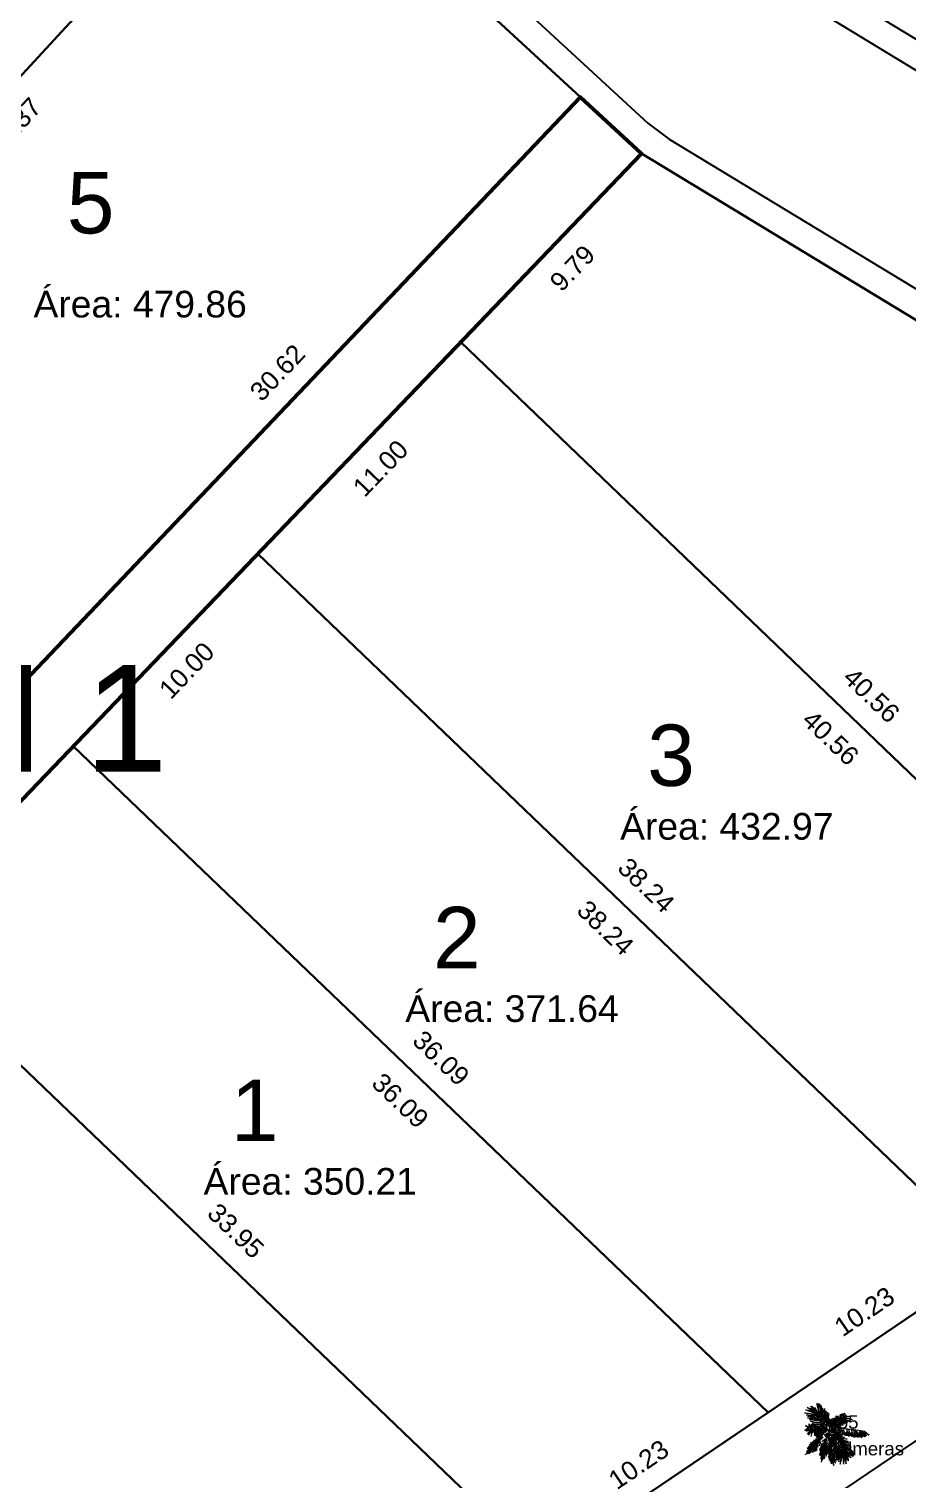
# Model space of a CAD drawing. Header units: metres. Extents: x 859577 to 860336, y 1645916 to 1646650.
# Drawn here: x 859889 to 859921.9, y 1645974.5 to 1646028.9 of the extents above; entities that cross this region are included whole.
import ezdxf

# ---------------------------------------------------------------- set-up
doc = ezdxf.new("R2010")
doc.units = ezdxf.units.M
for name, color, linetype in [('A-CALZADA', 252, 'Continuous'), ('A-MZ_6', 2, 'Continuous'), ('A-NUMERO LOTE', 251, 'Continuous'), ('C-PROP', 7, 'Continuous'), ('C-PROP-LINE', 230, 'Continuous'), ('C-PROP-LINE-TEXT', 7, 'Continuous')]:
    doc.layers.add(name, color=color, linetype=linetype)
for name, color, linetype, lineweight in [('A_LINEA UTIL', 3, 'Continuous', 53), ('HATCH', 253, 'Continuous', 0), ('palmeras', 174, 'Continuous', 100), ('VEGETATION', 7, 'Continuous', 0)]:
    doc.layers.add(name, color=color, linetype=linetype, lineweight=lineweight)
doc.styles.add('ARIAL', font='arial.ttf')
doc.styles.get("Standard").update_dxf_attribs({"font": 'arial.ttf'})

# ---------------------------------------------------------------- blocks, each defined once
blk = doc.blocks.new('06092026_CAMPO')
at = {"layer": 'palmeras'}
blk.add_point((859918.892, 1645976.125, 37.987), dxfattribs=at)
for s, p in [('p55', (859918.892, 1645976.375)), ('palmeras', (859918.892, 1645975.375))]:
    blk.add_text(s, height=0.5, dxfattribs=at).set_placement(p)
blk = doc.blocks.new('*U19')
at = {"layer": 'VEGETATION', "extrusion": (-5.08599e-09, -1.37735e-08, 1)}
for p, q in [((18816.62, 35232.39, 0), (18816.584, 35232.522, 0)), ((18816.651, 35232.327, 0), (18816.598, 35232.519, 0)), ((18816.598, 35232.519, 0), (18816.624, 35232.412, 0)), ((18816.672, 35232.385, 0), (18816.63, 35232.518, 0)), ((18816.63, 35232.518, 0), (18816.662, 35232.386, 0)), ((18816.405, 35232.304, 0), (18816.336, 35232.327, 0)), ((18816.336, 35232.327, 0), (18816.411, 35232.317, 0)), ((18816.434, 35232.352, 0), (18816.359, 35232.39, 0)), ((18816.359, 35232.39, 0), (18816.425, 35232.377, 0)), ((18816.426, 35232.263, 0), (18816.369, 35232.282, 0)), ((18816.369, 35232.282, 0), (18816.441, 35232.271, 0)), ((18816.426, 35232.409, 0), (18816.385, 35232.438, 0)), ((18816.385, 35232.438, 0), (18816.455, 35232.413, 0)), ((18816.481, 35232.201, 0), (18816.394, 35232.223, 0)), ((18816.394, 35232.223, 0), (18816.48, 35232.212, 0)), ((18816.477, 35232.228, 0), (18816.398, 35232.252, 0)), ((18816.398, 35232.252, 0), (18816.467, 35232.238, 0)), ((18816.469, 35232.29, 0), (18816.405, 35232.304, 0)), ((18816.411, 35232.317, 0), (18816.488, 35232.307, 0)), ((18816.425, 35232.377, 0), (18816.49, 35232.359, 0)), ((18816.469, 35232.385, 0), (18816.426, 35232.409, 0)), ((18816.482, 35232.249, 0), (18816.426, 35232.263, 0)), ((18816.495, 35232.334, 0), (18816.434, 35232.352, 0)), ((18816.441, 35232.271, 0), (18816.515, 35232.27, 0)), ((18816.455, 35232.413, 0), (18816.507, 35232.392, 0)), ((18816.478, 35232.438, 0), (18816.463, 35232.465, 0)), ((18816.463, 35232.465, 0), (18816.487, 35232.457, 0)), ((18816.467, 35232.238, 0), (18816.527, 35232.235, 0)), ((18816.54, 35232.354, 0), (18816.469, 35232.385, 0)), ((18816.514, 35232.291, 0), (18816.469, 35232.29, 0)), ((18816.545, 35232.219, 0), (18816.477, 35232.228, 0)), ((18816.514, 35232.402, 0), (18816.478, 35232.438, 0)), ((18816.48, 35232.212, 0), (18816.543, 35232.203, 0)), ((18816.531, 35232.192, 0), (18816.481, 35232.201, 0)), ((18816.535, 35232.253, 0), (18816.482, 35232.249, 0)), ((18816.487, 35232.457, 0), (18816.531, 35232.425, 0)), ((18816.488, 35232.307, 0), (18816.547, 35232.311, 0)), ((18816.49, 35232.359, 0), (18816.547, 35232.339, 0)), ((18816.563, 35232.318, 0), (18816.495, 35232.334, 0)), ((18816.507, 35232.392, 0), (18816.562, 35232.368, 0)), ((18816.562, 35232.368, 0), (18816.514, 35232.402, 0)), ((18816.567, 35232.293, 0), (18816.514, 35232.291, 0)), ((18816.515, 35232.27, 0), (18816.564, 35232.274, 0)), ((18816.527, 35232.235, 0), (18816.579, 35232.243, 0)), ((18816.531, 35232.425, 0), (18816.567, 35232.374, 0)), ((18816.535, 35232.433, 0), (18816.77, 35232.055)), ((18816.6, 35232.264, 0), (18816.535, 35232.253, 0)), ((18816.59, 35232.332, 0), (18816.54, 35232.354, 0)), ((18816.543, 35232.203, 0), (18816.599, 35232.21, 0)), ((18816.611, 35232.232, 0), (18816.545, 35232.219, 0)), ((18816.547, 35232.339, 0), (18816.59, 35232.332, 0)), ((18816.547, 35232.311, 0), (18816.605, 35232.314, 0)), ((18816.605, 35232.314, 0), (18816.563, 35232.318, 0)), ((18816.564, 35232.274, 0), (18816.599, 35232.285, 0)), ((18816.618, 35232.3, 0), (18816.567, 35232.293, 0)), ((18816.579, 35232.243, 0), (18816.627, 35232.257, 0)), ((18816.599, 35232.285, 0), (18816.618, 35232.3, 0)), ((18816.599, 35232.21, 0), (18816.637, 35232.224, 0)), ((18816.642, 35232.268, 0), (18816.6, 35232.264, 0)), ((18816.664, 35232.234, 0), (18816.611, 35232.232, 0)), ((18816.638, 35232.306, 0), (18816.62, 35232.39, 0)), ((18816.624, 35232.412, 0), (18816.638, 35232.306, 0)), ((18816.627, 35232.257, 0), (18816.642, 35232.268, 0)), ((18816.637, 35232.224, 0), (18816.664, 35232.234, 0)), ((18816.663, 35232.265, 0), (18816.651, 35232.327, 0)), ((18816.662, 35232.386, 0), (18816.663, 35232.265, 0)), ((18816.684, 35232.46, 0), (18816.666, 35232.495, 0)), ((18816.666, 35232.495, 0), (18816.687, 35232.358, 0)), ((18816.679, 35232.295, 0), (18816.672, 35232.385, 0)), ((18816.686, 35232.238, 0), (18816.679, 35232.295, 0)), ((18816.695, 35232.329, 0), (18816.684, 35232.46, 0)), ((18816.687, 35232.358, 0), (18816.686, 35232.238, 0)), ((18816.702, 35232.23, 0), (18816.695, 35232.329, 0)), ((18816.724, 35232.289, 0), (18816.701, 35232.431, 0)), ((18816.701, 35232.431, 0), (18816.717, 35232.343, 0)), ((18816.705, 35232.198, 0), (18816.702, 35232.23, 0)), ((18816.707, 35232.239, 0), (18816.705, 35232.198, 0)), ((18816.717, 35232.343, 0), (18816.707, 35232.239, 0)), ((18816.721, 35232.185, 0), (18816.724, 35232.289, 0)), ((18816.737, 35232.253, 0), (18816.728, 35232.176, 0)), ((18816.744, 35232.333, 0), (18816.737, 35232.253, 0)), ((18816.749, 35232.413, 0), (18816.744, 35232.333, 0)), ((18816.747, 35232.178, 0), (18816.752, 35232.263, 0)), ((18816.752, 35232.263, 0), (18816.749, 35232.413, 0)), ((18816.77, 35232.268, 0), (18816.758, 35232.192, 0)), ((18816.767, 35232.153, 0), (18816.78, 35232.248, 0)), ((18816.773, 35232.369, 0), (18816.77, 35232.268, 0)), ((18816.78, 35232.248, 0), (18816.773, 35232.369, 0)), ((18816.802, 35232.257, 0), (18816.785, 35232.177, 0)), ((18816.8, 35232.141, 0), (18816.816, 35232.241, 0)), ((18816.81, 35232.339, 0), (18816.802, 35232.257, 0)), ((18816.816, 35232.241, 0), (18816.81, 35232.339, 0)), ((18816.825, 35232.231, 0), (18816.812, 35232.148, 0)), ((18816.84, 35232.31, 0), (18816.825, 35232.231, 0)), ((18816.828, 35232.17, 0), (18816.84, 35232.31, 0)), ((18816.933, 35232.152, 0), (18816.916, 35232.203, 0)), ((18816.916, 35232.203, 0), (18816.973, 35232.129, 0)), ((18816.983, 35232.121, 0), (18816.956, 35232.218, 0)), ((18816.956, 35232.218, 0), (18817.01, 35232.119, 0)), ((18816.992, 35232.203, 0), (18816.991, 35232.259, 0)), ((18816.991, 35232.259, 0), (18817.015, 35232.206, 0)), ((18817.01, 35232.119, 0), (18816.992, 35232.203, 0)), ((18817.015, 35232.206, 0), (18817.036, 35232.129, 0)), ((18817.022, 35232.164, 0), (18817.083, 35232.211, 0)), ((18817.03, 35232.204, 0), (18817.028, 35232.265, 0)), ((18817.028, 35232.265, 0), (18817.049, 35232.203, 0)), ((18817.036, 35232.129, 0), (18817.03, 35232.204, 0)), ((18817.049, 35232.203, 0), (18817.062, 35232.139, 0)), ((18817.068, 35232.143, 0), (18817.072, 35232.226, 0)), ((18817.072, 35232.226, 0), (18817.078, 35232.295, 0)), ((18817.078, 35232.295, 0), (18817.087, 35232.275, 0)), ((18817.083, 35232.211, 0), (18817.16, 35232.239, 0)), ((18817.087, 35232.275, 0), (18817.089, 35232.207, 0)), ((18817.089, 35232.207, 0), (18817.095, 35232.174, 0)), ((18817.232, 35232.127, 0), (18817.09, 35232.202, 0)), ((18817.09, 35232.202, 0), (18817.207, 35232.094, 0)), ((18817.1, 35232.183, 0), (18817.102, 35232.243, 0)), ((18817.102, 35232.243, 0), (18817.117, 35232.311, 0)), ((18817.261, 35232.151, 0), (18817.111, 35232.218, 0)), ((18817.111, 35232.218, 0), (18817.232, 35232.127, 0)), ((18817.117, 35232.311, 0), (18817.143, 35232.224, 0)), ((18817.223, 35232.209, 0), (18817.129, 35232.226, 0)), ((18817.129, 35232.226, 0), (18817.261, 35232.151, 0)), ((18817.143, 35232.224, 0), (18817.145, 35232.24, 0)), ((18817.145, 35232.24, 0), (18817.154, 35232.293, 0)), ((18817.154, 35232.293, 0), (18817.159, 35232.319, 0)), ((18817.154, 35232.231, 0), (18817.252, 35232.211, 0)), ((18817.159, 35232.319, 0), (18817.178, 35232.287, 0)), ((18817.16, 35232.239, 0), (18817.211, 35232.25, 0)), ((18817.178, 35232.287, 0), (18817.19, 35232.262, 0)), ((18817.19, 35232.262, 0), (18817.292, 35232.25, 0)), ((18817.211, 35232.25, 0), (18817.258, 35232.252, 0)), ((18817.27, 35232.195, 0), (18817.223, 35232.209, 0)), ((18817.252, 35232.211, 0), (18817.322, 35232.183, 0)), ((18817.258, 35232.252, 0), (18817.292, 35232.25, 0)), ((18817.322, 35232.183, 0), (18817.27, 35232.195, 0)), ((18816.389, 35231.995, 0), (18816.334, 35231.958, 0)), ((18816.334, 35231.958, 0), (18816.379, 35231.978, 0)), ((18816.418, 35232.009, 0), (18816.35, 35232.061, 0)), ((18816.35, 35232.061, 0), (18816.427, 35232.014, 0)), ((18816.43, 35231.993, 0), (18816.372, 35231.942, 0)), ((18816.372, 35231.942, 0), (18816.471, 35231.983, 0)), ((18816.379, 35231.978, 0), (18816.43, 35231.993, 0)), ((18816.471, 35231.983, 0), (18816.388, 35231.881, 0)), ((18816.417, 35232.005, 0), (18816.389, 35231.995, 0)), ((18816.429, 35231.894, 0), (18816.411, 35231.857, 0)), ((18816.411, 35231.857, 0), (18816.442, 35231.892, 0)), ((18816.655, 35231.914, 0), (18816.418, 35232.009, 0)), ((18816.427, 35232.014, 0), (18816.424, 35232.098)), ((18816.424, 35232.098), (18816.448, 35232.015, 0)), ((18816.473, 35231.989, 0), (18816.429, 35231.894, 0)), ((18816.507, 35232.168), (18816.436, 35232.19)), ((18816.436, 35232.19), (18816.496, 35232.179)), ((18816.442, 35231.892, 0), (18816.492, 35231.972, 0)), ((18816.503, 35232.132), (18816.447, 35232.158)), ((18816.447, 35232.158), (18816.494, 35232.145)), ((18816.448, 35232.015, 0), (18816.482, 35232.096)), ((18816.468, 35231.833, 0), (18816.494, 35231.939, 0)), ((18816.483, 35231.932, 0), (18816.47, 35231.842, 0)), ((18816.482, 35232.096), (18816.471, 35232.007, 0)), ((18816.471, 35232.007, 0), (18816.483, 35232.044)), ((18816.483, 35232.044), (18816.494, 35232.065)), ((18816.492, 35231.972, 0), (18816.483, 35231.932, 0)), ((18816.49, 35231.993, 0), (18816.515, 35232.026, 0)), ((18816.506, 35232.024, 0), (18816.49, 35231.993, 0)), ((18816.545, 35232.083), (18816.493, 35232.099)), ((18816.493, 35232.099), (18816.558, 35232.087)), ((18816.494, 35232.145), (18816.55, 35232.132)), ((18816.494, 35232.065), (18816.52, 35232.078)), ((18816.494, 35231.939, 0), (18816.515, 35231.968, 0)), ((18816.496, 35232.179), (18816.56, 35232.172, 0)), ((18816.548, 35232.116), (18816.503, 35232.132)), ((18816.52, 35232.078), (18816.506, 35232.024, 0)), ((18816.515, 35231.968, 0), (18816.506, 35231.908, 0)), ((18816.506, 35231.908, 0), (18816.531, 35231.965, 0)), ((18816.562, 35232.16, 0), (18816.507, 35232.168)), ((18816.515, 35232.026, 0), (18816.549, 35232.064)), ((18816.52, 35231.997, 0), (18816.56, 35232.043)), ((18816.543, 35232.036), (18816.52, 35231.997, 0)), ((18816.58, 35232.191, 0), (18816.531, 35232.192, 0)), ((18816.531, 35231.965, 0), (18816.545, 35231.847, 0)), ((18816.606, 35232.031), (18816.533, 35232.054)), ((18816.533, 35232.054), (18816.6, 35232.041)), ((18816.564, 35232.024), (18816.534, 35231.978, 0)), ((18816.534, 35231.978, 0), (18816.579, 35232.02)), ((18816.562, 35232.077), (18816.543, 35232.036)), ((18816.597, 35232.074), (18816.545, 35232.083)), ((18816.545, 35231.847, 0), (18816.551, 35231.934, 0)), ((18816.605, 35232), (18816.547, 35232.019, 0)), ((18816.547, 35232.019, 0), (18816.619, 35232.004)), ((18816.599, 35232.104), (18816.548, 35232.116)), ((18816.549, 35232.064), (18816.562, 35232.077)), ((18816.55, 35232.132), (18816.62, 35232.123)), ((18816.551, 35231.934, 0), (18816.556, 35231.955, 0)), ((18816.556, 35231.955, 0), (18816.567, 35231.884, 0)), ((18816.557, 35231.971, 0), (18816.635, 35232.013)), ((18816.568, 35231.989, 0), (18816.557, 35231.971, 0)), ((18816.558, 35232.087), (18816.628, 35232.08)), ((18816.56, 35232.172, 0), (18816.611, 35232.174, 0)), ((18816.56, 35232.043), (18816.605, 35232.063)), ((18816.619, 35232.159, 0), (18816.562, 35232.16, 0)), ((18816.605, 35232.063), (18816.564, 35232.024)), ((18816.645, 35232.041), (18816.568, 35231.989, 0)), ((18816.574, 35231.888, 0), (18816.582, 35231.95, 0)), ((18816.579, 35232.02), (18816.604, 35232.032)), ((18816.638, 35232.191, 0), (18816.58, 35232.191, 0)), ((18816.582, 35231.95, 0), (18816.593, 35231.881, 0)), ((18816.618, 35231.988, 0), (18816.584, 35231.96, 0)), ((18816.584, 35231.96, 0), (18816.597, 35231.959, 0)), ((18816.652, 35232.068), (18816.597, 35232.074)), ((18816.597, 35231.959, 0), (18816.649, 35231.979, 0)), ((18816.658, 35232.106), (18816.599, 35232.104)), ((18816.6, 35232.041), (18816.656, 35232.043)), ((18816.604, 35232.032), (18816.645, 35232.041)), ((18816.666, 35231.996), (18816.605, 35232)), ((18816.651, 35232.029), (18816.606, 35232.031)), ((18816.61, 35231.862, 0), (18816.611, 35231.929, 0)), ((18816.611, 35232.174, 0), (18816.677, 35232.191, 0)), ((18816.713, 35231.977), (18816.611, 35231.985, 0)), ((18816.611, 35231.985, 0), (18816.682, 35231.979)), ((18816.611, 35231.929, 0), (18816.626, 35231.869, 0)), ((18816.661, 35231.952, 0), (18816.617, 35231.964, 0)), ((18816.617, 35231.964, 0), (18816.667, 35231.954, 0)), ((18816.688, 35232.018), (18816.618, 35231.988, 0)), ((18816.682, 35232.155, 0), (18816.619, 35232.159, 0)), ((18816.619, 35232.004), (18816.682, 35232.006)), ((18816.62, 35232.123), (18816.668, 35232.139, 0)), ((18816.628, 35232.08), (18816.673, 35232.089)), ((18816.643, 35231.952, 0), (18816.631, 35231.942, 0)), ((18816.631, 35231.942, 0), (18816.646, 35231.941, 0)), ((18816.635, 35232.013), (18816.688, 35232.018)), ((18816.635, 35231.875, 0), (18816.645, 35231.917, 0)), ((18816.677, 35232.191, 0), (18816.638, 35232.191, 0)), ((18816.713, 35231.99), (18816.643, 35231.952, 0)), ((18816.645, 35231.917, 0), (18816.654, 35231.881, 0)), ((18816.646, 35231.941, 0), (18816.673, 35231.943, 0)), ((18816.649, 35231.979, 0), (18816.713, 35231.99)), ((18816.705, 35232.041), (18816.651, 35232.029)), ((18816.706, 35232.07), (18816.652, 35232.068)), ((18816.779, 35231.856, 0), (18816.655, 35231.914, 0)), ((18816.656, 35232.043), (18816.7, 35232.052)), ((18816.708, 35232.11, 0), (18816.658, 35232.106)), ((18816.717, 35231.945, 0), (18816.661, 35231.952, 0)), ((18816.718, 35232.003), (18816.666, 35231.996)), ((18816.667, 35231.954, 0), (18816.712, 35231.957, 0)), ((18816.668, 35232.139, 0), (18816.693, 35232.151, 0)), ((18816.699, 35231.941, 0), (18816.67, 35231.921, 0)), ((18816.67, 35231.921, 0), (18816.686, 35231.916, 0)), ((18816.672, 35231.864, 0), (18816.681, 35231.892, 0)), ((18816.673, 35232.089), (18816.713, 35232.105, 0)), ((18816.673, 35231.943, 0), (18816.757, 35231.967)), ((18816.675, 35231.915, 0), (18816.719, 35231.918, 0)), ((18816.732, 35231.909, 0), (18816.675, 35231.915, 0)), ((18816.681, 35231.892, 0), (18816.687, 35231.895, 0)), ((18816.693, 35232.151, 0), (18816.682, 35232.155, 0)), ((18816.682, 35232.006), (18816.725, 35232.031)), ((18816.682, 35231.979), (18816.73, 35231.99)), ((18816.686, 35231.916, 0), (18816.706, 35231.921, 0)), ((18816.687, 35231.895, 0), (18816.69, 35231.885, 0)), ((18816.757, 35231.967), (18816.699, 35231.941, 0)), ((18816.7, 35232.052), (18816.734, 35232.071)), ((18816.756, 35232.048), (18816.705, 35232.041)), ((18816.734, 35232.071), (18816.706, 35232.07)), ((18816.706, 35231.921, 0), (18816.783, 35231.939)), ((18816.713, 35232.105, 0), (18816.708, 35232.11, 0)), ((18816.778, 35232.067), (18816.711, 35232.102)), ((18816.711, 35232.102), (18816.762, 35232.085)), ((18816.712, 35231.957, 0), (18816.769, 35231.966)), ((18816.777, 35231.986), (18816.713, 35231.977)), ((18816.779, 35231.954), (18816.717, 35231.945, 0)), ((18816.767, 35232.015), (18816.718, 35232.003)), ((18816.719, 35231.918, 0), (18816.763, 35231.931, 0)), ((18816.783, 35231.939), (18816.72, 35231.896, 0)), ((18816.728, 35232.176, 0), (18816.721, 35232.185, 0)), ((18816.725, 35232.031), (18816.756, 35232.048)), ((18816.73, 35231.99), (18816.775, 35232.012)), ((18816.777, 35231.922, 0), (18816.732, 35231.909, 0)), ((18816.758, 35232.192, 0), (18816.744, 35232.135, 0)), ((18816.744, 35232.135, 0), (18816.747, 35232.178, 0)), ((18816.762, 35232.085), (18816.807, 35232.066)), ((18816.763, 35231.931, 0), (18816.807, 35231.954)), ((18816.785, 35232.177, 0), (18816.765, 35232.116, 0)), ((18816.765, 35232.116, 0), (18816.767, 35232.153, 0)), ((18816.775, 35232.012), (18816.767, 35232.015)), ((18816.769, 35231.966), (18816.787, 35231.977)), ((18816.77, 35232.055), (18816.838, 35231.926)), ((18816.899, 35232.04, 0), (18816.775, 35232.127, 0)), ((18816.775, 35232.127, 0), (18816.918, 35232.046, 0)), ((18816.789, 35231.983), (18816.777, 35231.986)), ((18816.874, 35232.038), (18816.778, 35232.067)), ((18816.807, 35231.954), (18816.779, 35231.954)), ((18816.812, 35232.148, 0), (18816.783, 35232.068)), ((18816.783, 35232.068), (18816.8, 35232.141, 0)), ((18816.787, 35231.977), (18816.789, 35231.983)), ((18816.793, 35232.035), (18816.814, 35232.079, 0)), ((18816.918, 35232.046, 0), (18816.806, 35232.149, 0)), ((18816.806, 35232.149, 0), (18816.94, 35232.06, 0)), ((18816.807, 35232.066), (18816.899, 35232.04, 0)), ((18816.814, 35232.079, 0), (18816.828, 35232.17, 0)), ((18816.824, 35231.897, 0), (18816.82, 35231.897, 0)), ((18816.94, 35232.06, 0), (18816.834, 35232.18, 0)), ((18816.834, 35232.18, 0), (18816.959, 35232.068, 0)), ((18816.839, 35231.894, 0), (18816.905, 35232.008)), ((18816.839, 35231.894, 0), (18816.839, 35231.894, 0)), ((18816.843, 35231.882, 0), (18816.905, 35231.917)), ((18816.897, 35231.922), (18816.875, 35231.953)), ((18816.885, 35232.16, 0), (18816.883, 35232.18, 0)), ((18816.883, 35232.18, 0), (18816.958, 35232.104, 0)), ((18816.959, 35232.068, 0), (18816.885, 35232.16, 0)), ((18816.9, 35231.95), (18816.897, 35231.922)), ((18816.904, 35232.003), (18816.9, 35231.95)), ((18816.938, 35231.935), (18816.904, 35232.019)), ((18816.904, 35232.019), (18816.904, 35232.003)), ((18816.905, 35232.008), (18816.968, 35232.097, 0)), ((18816.905, 35231.917), (18816.994, 35231.959)), ((18816.958, 35232.104, 0), (18816.933, 35232.152, 0)), ((18816.947, 35232.004), (18816.938, 35231.935)), ((18816.946, 35232.074, 0), (18816.943, 35232.064, 0)), ((18816.943, 35232.064, 0), (18816.947, 35232.004)), ((18816.956, 35232.041, 0), (18816.946, 35232.074, 0)), ((18816.948, 35231.905), (18816.953, 35231.936)), ((18816.955, 35231.866, 0), (18816.948, 35231.905)), ((18816.973, 35231.925), (18816.955, 35231.866, 0)), ((18816.965, 35231.974), (18816.956, 35232.041, 0)), ((18816.976, 35231.955), (18816.965, 35231.974)), ((18816.968, 35232.097, 0), (18817.022, 35232.164, 0)), ((18816.976, 35232.111, 0), (18816.97, 35232.107, 0)), ((18816.97, 35232.107, 0), (18816.974, 35232.024, 0)), ((18816.973, 35232.129, 0), (18816.983, 35232.121, 0)), ((18816.995, 35231.953), (18816.973, 35231.925)), ((18816.974, 35232.024, 0), (18816.976, 35231.955)), ((18816.995, 35232.049, 0), (18816.976, 35232.111, 0)), ((18816.992, 35231.919), (18816.995, 35231.953)), ((18817.018, 35231.925), (18816.992, 35231.866)), ((18816.992, 35231.866), (18816.992, 35231.919)), ((18816.994, 35231.959), (18817.069, 35231.987, 0)), ((18817.022, 35231.99, 0), (18816.995, 35232.049, 0)), ((18817.03, 35232.049, 0), (18817.001, 35232.124, 0)), ((18817.001, 35232.124, 0), (18817.015, 35232.05, 0)), ((18817.015, 35232.05, 0), (18817.022, 35231.99, 0)), ((18817.03, 35231.97), (18817.018, 35231.925)), ((18817.024, 35231.859), (18817.028, 35231.903)), ((18817.042, 35231.891), (18817.024, 35231.859)), ((18817.089, 35232.043, 0), (18817.026, 35232.136, 0)), ((18817.026, 35232.136, 0), (18817.052, 35232.055, 0)), ((18817.028, 35231.903), (18817.035, 35231.97)), ((18817.059, 35231.999, 0), (18817.03, 35232.049, 0)), ((18817.035, 35231.97), (18817.03, 35231.97)), ((18817.055, 35231.929), (18817.042, 35231.891)), ((18817.052, 35232.055, 0), (18817.059, 35231.999, 0)), ((18817.064, 35232.13, 0), (18817.053, 35232.137, 0)), ((18817.053, 35232.137, 0), (18817.089, 35232.043, 0)), ((18817.061, 35231.894), (18817.059, 35231.971)), ((18817.07, 35231.842), (18817.061, 35231.894)), ((18817.062, 35232.139, 0), (18817.068, 35232.143, 0)), ((18817.128, 35232.062, 0), (18817.064, 35232.13, 0)), ((18817.069, 35231.987, 0), (18817.105, 35231.992, 0)), ((18817.081, 35231.906), (18817.07, 35231.842)), ((18817.207, 35232.094, 0), (18817.072, 35232.192, 0)), ((18817.072, 35232.192, 0), (18817.154, 35232.108, 0)), ((18817.158, 35232.088, 0), (18817.076, 35232.157, 0)), ((18817.076, 35232.157, 0), (18817.106, 35232.112, 0)), ((18817.083, 35231.961), (18817.081, 35231.906)), ((18817.095, 35231.871), (18817.081, 35231.919)), ((18817.129, 35231.926), (18817.093, 35231.986, 0)), ((18817.095, 35232.174, 0), (18817.1, 35232.183, 0)), ((18817.105, 35231.992, 0), (18817.178, 35231.997, 0)), ((18817.106, 35232.112, 0), (18817.128, 35232.062, 0)), ((18817.107, 35231.96, 0), (18817.115, 35231.895)), ((18817.115, 35231.895), (18817.111, 35231.823)), ((18817.168, 35231.848), (18817.129, 35231.926)), ((18817.171, 35231.904), (18817.144, 35231.966, 0)), ((18817.154, 35232.108, 0), (18817.158, 35232.088, 0)), ((18817.186, 35231.848), (18817.171, 35231.904)), ((18817.178, 35231.997, 0), (18817.411, 35231.971, 0)), ((18817.22, 35231.845), (18817.196, 35231.917)), ((18817.196, 35231.917), (18817.198, 35231.849)), ((18817.254, 35231.829), (18817.216, 35231.984, 0)), ((18817.216, 35231.984, 0), (18817.22, 35231.845)), ((18817.287, 35231.843), (18817.257, 35231.978, 0)), ((18817.257, 35231.978, 0), (18817.257, 35231.846)), ((18817.295, 35231.914, 0), (18817.287, 35231.843)), ((18817.319, 35231.823), (18817.295, 35231.914, 0)), ((18817.341, 35231.873, 0), (18817.319, 35231.959, 0)), ((18817.319, 35231.959, 0), (18817.319, 35231.823)), ((18817.405, 35231.819), (18817.359, 35231.959, 0)), ((18817.359, 35231.959, 0), (18817.361, 35231.899, 0)), ((18817.361, 35231.899, 0), (18817.368, 35231.809)), ((18817.441, 35231.811), (18817.393, 35231.956, 0)), ((18817.393, 35231.956, 0), (18817.4, 35231.876, 0)), ((18817.411, 35231.971, 0), (18817.504, 35231.956, 0)), ((18817.451, 35231.865, 0), (18817.425, 35231.939, 0)), ((18817.425, 35231.939, 0), (18817.44, 35231.851, 0)), ((18817.517, 35231.8), (18817.466, 35231.911, 0)), ((18817.466, 35231.911, 0), (18817.478, 35231.817)), ((18817.546, 35231.821, 0), (18817.477, 35231.948, 0)), ((18817.477, 35231.948, 0), (18817.517, 35231.8)), ((18817.504, 35231.956, 0), (18817.582, 35231.945, 0)), ((18817.594, 35231.826, 0), (18817.506, 35231.939, 0)), ((18817.506, 35231.939, 0), (18817.536, 35231.874, 0)), ((18817.628, 35231.842, 0), (18817.534, 35231.947, 0)), ((18817.534, 35231.947, 0), (18817.594, 35231.826, 0)), ((18817.683, 35231.861, 0), (18817.58, 35231.92, 0)), ((18817.58, 35231.92, 0), (18817.628, 35231.842, 0)), ((18817.582, 35231.945, 0), (18817.683, 35231.861, 0)), ((18816.346, 35231.445, 0), (18816.719, 35231.817, 0)), ((18816.374, 35231.511, 0), (18816.496, 35231.61, 0)), ((18816.386, 35231.588, 0), (18816.536, 35231.656, 0)), ((18816.525, 35231.637, 0), (18816.386, 35231.588, 0)), ((18816.398, 35231.563, 0), (18816.525, 35231.637, 0)), ((18816.496, 35231.61, 0), (18816.398, 35231.563, 0)), ((18816.413, 35231.618, 0), (18816.573, 35231.683, 0)), ((18816.536, 35231.656, 0), (18816.413, 35231.618, 0)), ((18816.437, 35231.659, 0), (18816.588, 35231.712, 0)), ((18816.573, 35231.683, 0), (18816.437, 35231.659, 0)), ((18816.449, 35231.691, 0), (18816.627, 35231.74, 0)), ((18816.588, 35231.712, 0), (18816.449, 35231.691, 0)), ((18816.458, 35231.486, 0), (18816.506, 35231.606, 0)), ((18816.49, 35231.715, 0), (18816.642, 35231.757, 0)), ((18816.627, 35231.74, 0), (18816.49, 35231.715, 0)), ((18816.501, 35231.498, 0), (18816.519, 35231.628, 0)), ((18816.506, 35231.606, 0), (18816.501, 35231.498, 0)), ((18816.519, 35231.628, 0), (18816.52, 35231.514, 0)), ((18816.52, 35231.748, 0), (18816.671, 35231.783, 0)), ((18816.642, 35231.757, 0), (18816.52, 35231.748, 0)), ((18816.52, 35231.514, 0), (18816.53, 35231.634, 0)), ((18816.53, 35231.634, 0), (18816.542, 35231.518, 0)), ((18816.542, 35231.518, 0), (18816.548, 35231.644, 0)), ((18816.548, 35231.644, 0), (18816.566, 35231.522, 0)), ((18816.557, 35231.773, 0), (18816.702, 35231.81, 0)), ((18816.671, 35231.783, 0), (18816.557, 35231.773, 0)), ((18816.566, 35231.522, 0), (18816.567, 35231.661, 0)), ((18816.567, 35231.884, 0), (18816.583, 35231.815, 0)), ((18816.567, 35231.661, 0), (18816.588, 35231.547, 0)), ((18816.583, 35231.815, 0), (18816.574, 35231.888, 0)), ((18816.581, 35231.808, 0), (18816.704, 35231.834, 0)), ((18816.702, 35231.81, 0), (18816.581, 35231.808, 0)), ((18816.588, 35231.547, 0), (18816.587, 35231.68, 0)), ((18816.587, 35231.68, 0), (18816.608, 35231.609, 0)), ((18816.593, 35231.881, 0), (18816.615, 35231.803, 0)), ((18816.602, 35231.702, 0), (18816.613, 35231.712, 0)), ((18816.608, 35231.609, 0), (18816.602, 35231.702, 0)), ((18816.615, 35231.803, 0), (18816.61, 35231.862, 0)), ((18816.613, 35231.712, 0), (18816.641, 35231.636, 0)), ((18816.626, 35231.869, 0), (18816.639, 35231.814, 0)), ((18816.626, 35231.725, 0), (18816.639, 35231.737, 0)), ((18816.641, 35231.636, 0), (18816.626, 35231.725, 0)), ((18816.639, 35231.814, 0), (18816.635, 35231.875, 0)), ((18816.639, 35231.737, 0), (18816.685, 35231.659, 0)), ((18816.641, 35231.559, 0), (18816.768, 35231.693, 0)), ((18816.749, 35231.649, 0), (18816.641, 35231.559, 0)), ((18816.647, 35231.525, 0), (18816.749, 35231.649, 0)), ((18816.751, 35231.616, 0), (18816.647, 35231.525, 0)), ((18816.648, 35231.478, 0), (18816.751, 35231.616, 0)), ((18816.654, 35231.881, 0), (18816.663, 35231.817, 0)), ((18816.663, 35231.817, 0), (18816.672, 35231.864, 0)), ((18816.663, 35231.601, 0), (18816.77, 35231.716, 0)), ((18816.768, 35231.693, 0), (18816.663, 35231.601, 0)), ((18816.672, 35231.644, 0), (18816.782, 35231.753, 0)), ((18816.77, 35231.716, 0), (18816.672, 35231.644, 0)), ((18816.681, 35231.295, 0), (18816.806, 35231.808, 0)), ((18816.69, 35231.885, 0), (18816.688, 35231.839, 0)), ((18816.688, 35231.839, 0), (18816.703, 35231.865, 0)), ((18816.692, 35231.728, 0), (18816.778, 35231.79, 0)), ((18816.782, 35231.753, 0), (18816.692, 35231.728, 0)), ((18816.703, 35231.865, 0), (18816.721, 35231.878, 0)), ((18816.829, 35231.476, 0), (18816.757, 35231.595, 0)), ((18816.757, 35231.595, 0), (18816.834, 35231.509, 0)), ((18816.834, 35231.509, 0), (18816.764, 35231.621, 0)), ((18816.764, 35231.621, 0), (18816.82, 35231.572, 0)), ((18816.766, 35231.859, 0), (18816.765, 35231.856, 0)), ((18816.766, 35231.648, 0), (18816.77, 35231.663, 0)), ((18816.82, 35231.572, 0), (18816.766, 35231.648, 0)), ((18816.77, 35231.663, 0), (18816.833, 35231.613, 0)), ((18816.774, 35231.68, 0), (18816.779, 35231.697, 0)), ((18816.833, 35231.613, 0), (18816.774, 35231.68, 0)), ((18816.779, 35231.697, 0), (18816.859, 35231.655, 0)), ((18816.81, 35231.848, 0), (18816.806, 35231.85, 0)), ((18816.827, 35231.77, 0), (18816.813, 35231.715, 0)), ((18816.813, 35231.715, 0), (18816.831, 35231.756, 0)), ((18816.903, 35231.355, 0), (18816.813, 35231.624, 0)), ((18816.855, 35231.808, 0), (18816.827, 35231.77, 0)), ((18816.831, 35231.756, 0), (18816.859, 35231.792, 0)), ((18816.855, 35231.833, 0), (18816.834, 35231.83, 0)), ((18816.838, 35231.644, 0), (18816.846, 35231.694, 0)), ((18816.842, 35231.689, 0), (18816.838, 35231.644, 0)), ((18816.849, 35231.874, 0), (18816.842, 35231.875, 0)), ((18816.855, 35231.744, 0), (18816.842, 35231.689, 0)), ((18816.843, 35231.882, 0), (18816.848, 35231.881, 0)), ((18816.846, 35231.694, 0), (18816.865, 35231.735, 0)), ((18816.848, 35231.881, 0), (18816.859, 35231.875, 0)), ((18816.886, 35231.799, 0), (18816.855, 35231.744, 0)), ((18816.884, 35231.728, 0), (18816.855, 35231.631, 0)), ((18816.855, 35231.631, 0), (18816.875, 35231.699, 0)), ((18816.859, 35231.875, 0), (18816.881, 35231.863, 0)), ((18816.859, 35231.792, 0), (18816.896, 35231.825, 0)), ((18816.864, 35231.559, 0), (18816.876, 35231.631, 0)), ((18816.867, 35231.619, 0), (18816.864, 35231.559, 0)), ((18816.865, 35231.735, 0), (18816.894, 35231.785, 0)), ((18816.885, 35231.679, 0), (18816.867, 35231.619, 0)), ((18816.875, 35231.699, 0), (18816.903, 35231.74, 0)), ((18816.876, 35231.631, 0), (18816.9, 35231.689, 0)), ((18816.978, 35231.755, 0), (18816.881, 35231.863, 0)), ((18816.915, 35231.785, 0), (18816.884, 35231.728, 0)), ((18816.885, 35231.868, 0), (18816.933, 35231.884)), ((18816.91, 35231.724, 0), (18816.885, 35231.679, 0)), ((18816.896, 35231.825, 0), (18816.886, 35231.799, 0)), ((18816.896, 35231.61, 0), (18816.892, 35231.534, 0)), ((18816.892, 35231.534, 0), (18816.903, 35231.601, 0)), ((18816.894, 35231.785, 0), (18816.91, 35231.799, 0)), ((18816.911, 35231.653, 0), (18816.896, 35231.61, 0)), ((18816.9, 35231.689, 0), (18816.939, 35231.721, 0)), ((18816.903, 35231.74, 0), (18816.939, 35231.775, 0)), ((18816.903, 35231.601, 0), (18816.925, 35231.652, 0)), ((18816.953, 35231.875), (18816.904, 35231.853, 0)), ((18816.904, 35231.853, 0), (18816.953, 35231.86, 0)), ((18816.949, 35231.854, 0), (18816.909, 35231.839, 0)), ((18816.909, 35231.839, 0), (18816.962, 35231.835, 0)), ((18816.91, 35231.799, 0), (18816.916, 35231.798, 0)), ((18816.939, 35231.766, 0), (18816.91, 35231.724, 0)), ((18816.941, 35231.698, 0), (18816.911, 35231.653, 0)), ((18816.916, 35231.798, 0), (18816.915, 35231.785, 0)), ((18816.925, 35231.652, 0), (18816.95, 35231.69, 0)), ((18816.932, 35231.545, 0), (18816.95, 35231.613, 0)), ((18816.933, 35231.884), (18816.989, 35231.888)), ((18816.948, 35231.639, 0), (18816.933, 35231.586, 0)), ((18816.965, 35231.825, 0), (18816.934, 35231.819, 0)), ((18816.939, 35231.775, 0), (18816.939, 35231.766, 0)), ((18816.939, 35231.721, 0), (18816.966, 35231.744, 0)), ((18816.966, 35231.744, 0), (18816.941, 35231.698, 0)), ((18816.943, 35231.805, 0), (18817.015, 35231.809, 0)), ((18816.968, 35231.689, 0), (18816.948, 35231.639, 0)), ((18816.987, 35231.858), (18816.949, 35231.854, 0)), ((18816.95, 35231.69, 0), (18816.98, 35231.715, 0)), ((18816.95, 35231.613, 0), (18816.974, 35231.651, 0)), ((18816.989, 35231.888), (18816.953, 35231.875)), ((18816.953, 35231.86, 0), (18817.009, 35231.861)), ((18816.97, 35231.799, 0), (18816.955, 35231.794, 0)), ((18816.962, 35231.835, 0), (18817.032, 35231.833, 0)), ((18816.985, 35231.632, 0), (18816.962, 35231.577, 0)), ((18817.008, 35231.824, 0), (18816.965, 35231.825, 0)), ((18816.967, 35231.783, 0), (18817.015, 35231.787, 0)), ((18816.98, 35231.715, 0), (18816.968, 35231.689, 0)), ((18816.989, 35231.799, 0), (18816.97, 35231.799, 0)), ((18816.971, 35231.521, 0), (18816.988, 35231.59, 0)), ((18816.974, 35231.651, 0), (18817.004, 35231.683, 0)), ((18817.247, 35231.4, 0), (18816.978, 35231.755, 0)), ((18817.007, 35231.677, 0), (18816.985, 35231.632, 0)), ((18817.051, 35231.861), (18816.987, 35231.858)), ((18816.988, 35231.59, 0), (18817.019, 35231.63, 0)), ((18817.015, 35231.798, 0), (18816.989, 35231.799, 0)), ((18817.079, 35231.76, 0), (18816.994, 35231.762, 0)), ((18816.994, 35231.762, 0), (18817.068, 35231.751, 0)), ((18817.004, 35231.683, 0), (18817.007, 35231.677, 0)), ((18817.088, 35231.814, 0), (18817.008, 35231.824, 0)), ((18817.009, 35231.861), (18817.051, 35231.861)), ((18817.015, 35231.809, 0), (18817.085, 35231.801, 0)), ((18817.061, 35231.792, 0), (18817.015, 35231.798, 0)), ((18817.015, 35231.787, 0), (18817.106, 35231.768, 0)), ((18817.019, 35231.63, 0), (18817.039, 35231.648, 0)), ((18817.04, 35231.637, 0), (18817.021, 35231.576, 0)), ((18817.032, 35231.833, 0), (18817.088, 35231.83)), ((18817.097, 35231.725, 0), (18817.032, 35231.729, 0)), ((18817.032, 35231.729, 0), (18817.068, 35231.717, 0)), ((18817.032, 35231.563, 0), (18817.071, 35231.619, 0)), ((18817.039, 35231.648, 0), (18817.04, 35231.637, 0)), ((18817.101, 35231.694, 0), (18817.042, 35231.701, 0)), ((18817.042, 35231.701, 0), (18817.084, 35231.689, 0)), ((18817.071, 35231.619, 0), (18817.057, 35231.582, 0)), ((18817.112, 35231.781, 0), (18817.061, 35231.792, 0)), ((18817.068, 35231.751, 0), (18817.167, 35231.732, 0)), ((18817.068, 35231.717, 0), (18817.161, 35231.695, 0)), ((18817.15, 35231.653, 0), (18817.075, 35231.672, 0)), ((18817.075, 35231.672, 0), (18817.082, 35231.662, 0)), ((18817.161, 35231.743, 0), (18817.079, 35231.76, 0)), ((18817.082, 35231.662, 0), (18817.179, 35231.628, 0)), ((18817.084, 35231.689, 0), (18817.165, 35231.664, 0)), ((18817.085, 35231.801, 0), (18817.149, 35231.785, 0)), ((18817.106, 35231.592, 0), (18817.086, 35231.543, 0)), ((18817.088, 35231.83), (18817.166, 35231.81)), ((18817.143, 35231.807), (18817.088, 35231.814, 0)), ((18817.126, 35231.63, 0), (18817.088, 35231.643, 0)), ((18817.088, 35231.643, 0), (18817.117, 35231.629, 0)), ((18817.088, 35231.57, 0), (18817.106, 35231.592, 0)), ((18817.111, 35231.823), (18817.095, 35231.871)), ((18817.177, 35231.712, 0), (18817.097, 35231.725, 0)), ((18817.176, 35231.679, 0), (18817.101, 35231.694, 0)), ((18817.106, 35231.768, 0), (18817.241, 35231.729, 0)), ((18817.185, 35231.774, 0), (18817.112, 35231.781, 0)), ((18817.117, 35231.629, 0), (18817.206, 35231.586, 0)), ((18817.231, 35231.569, 0), (18817.118, 35231.611, 0)), ((18817.118, 35231.611, 0), (18817.169, 35231.584, 0)), ((18817.228, 35231.602, 0), (18817.126, 35231.63, 0)), ((18817.166, 35231.81), (18817.143, 35231.807)), ((18817.149, 35231.785, 0), (18817.219, 35231.773)), ((18817.228, 35231.631, 0), (18817.15, 35231.653, 0)), ((18817.241, 35231.729, 0), (18817.161, 35231.743, 0)), ((18817.161, 35231.695, 0), (18817.272, 35231.646, 0)), ((18817.165, 35231.664, 0), (18817.304, 35231.608, 0)), ((18817.167, 35231.732, 0), (18817.256, 35231.691, 0)), ((18817.178, 35231.877), (18817.168, 35231.848)), ((18817.272, 35231.646, 0), (18817.176, 35231.679, 0)), ((18817.256, 35231.691, 0), (18817.177, 35231.712, 0)), ((18817.179, 35231.628, 0), (18817.304, 35231.556, 0)), ((18817.219, 35231.773), (18817.185, 35231.774, 0)), ((18817.198, 35231.849), (18817.186, 35231.848)), ((18817.304, 35231.608, 0), (18817.228, 35231.631, 0)), ((18817.304, 35231.556, 0), (18817.228, 35231.602, 0)), ((18817.257, 35231.846), (18817.254, 35231.829)), ((18817.368, 35231.809), (18817.341, 35231.873, 0)), ((18817.4, 35231.876, 0), (18817.405, 35231.819)), ((18817.44, 35231.851, 0), (18817.441, 35231.811)), ((18817.478, 35231.817), (18817.451, 35231.865, 0)), ((18817.536, 35231.874, 0), (18817.546, 35231.821, 0)), ((18816.462, 35231.57, 0), (18816.374, 35231.511, 0)), ((18816.377, 35231.49, 0), (18816.426, 35231.532, 0)), ((18816.386, 35231.467, 0), (18816.462, 35231.567, 0)), ((18816.426, 35231.532, 0), (18816.386, 35231.467, 0)), ((18816.43, 35231.47, 0), (18816.487, 35231.584, 0)), ((18816.462, 35231.567, 0), (18816.43, 35231.47, 0)), ((18816.487, 35231.584, 0), (18816.458, 35231.486, 0)), ((18816.641, 35231.438, 0), (18816.733, 35231.574, 0)), ((18816.734, 35231.553, 0), (18816.641, 35231.438, 0)), ((18816.733, 35231.574, 0), (18816.648, 35231.478, 0)), ((18816.664, 35231.423, 0), (18816.734, 35231.553, 0)), ((18816.723, 35231.514, 0), (18816.664, 35231.423, 0)), ((18816.671, 35231.367, 0), (18816.723, 35231.514, 0)), ((18816.715, 35231.463, 0), (18816.671, 35231.367, 0)), ((18816.684, 35231.35, 0), (18816.704, 35231.411, 0)), ((18816.704, 35231.335, 0), (18816.717, 35231.46, 0)), ((18816.704, 35231.411, 0), (18816.704, 35231.335, 0)), ((18816.717, 35231.46, 0), (18816.74, 35231.361, 0)), ((18816.74, 35231.361, 0), (18816.729, 35231.488, 0)), ((18816.729, 35231.488, 0), (18816.756, 35231.389, 0)), ((18816.786, 35231.421, 0), (18816.734, 35231.542, 0)), ((18816.734, 35231.542, 0), (18816.794, 35231.445, 0)), ((18816.756, 35231.389, 0), (18816.734, 35231.516, 0)), ((18816.734, 35231.516, 0), (18816.786, 35231.421, 0)), ((18816.794, 35231.445, 0), (18816.739, 35231.552, 0)), ((18816.739, 35231.552, 0), (18816.811, 35231.46, 0)), ((18816.811, 35231.46, 0), (18816.75, 35231.57, 0)), ((18816.75, 35231.57, 0), (18816.829, 35231.476, 0)), ((18816.839, 35231.449, 0), (18816.831, 35231.395, 0)), ((18816.848, 35231.479, 0), (18816.839, 35231.449, 0)), ((18816.845, 35231.401, 0), (18816.848, 35231.479, 0)), ((18816.847, 35231.395, 0), (18816.845, 35231.401, 0)), ((18816.853, 35231.335, 0), (18816.847, 35231.395, 0)), ((18816.863, 35231.454, 0), (18816.853, 35231.335, 0)), ((18816.903, 35231.477, 0), (18816.855, 35231.521, 0)), ((18816.855, 35231.521, 0), (18816.87, 35231.513, 0)), ((18816.87, 35231.311, 0), (18816.863, 35231.454, 0)), ((18816.946, 35231.448, 0), (18816.868, 35231.544, 0)), ((18816.868, 35231.544, 0), (18816.942, 35231.474, 0)), ((18816.87, 35231.513, 0), (18816.946, 35231.448, 0)), ((18816.874, 35231.338, 0), (18816.87, 35231.311, 0)), ((18816.876, 35231.34, 0), (18816.874, 35231.338, 0)), ((18816.875, 35231.466, 0), (18816.879, 35231.468, 0)), ((18816.976, 35231.376, 0), (18816.875, 35231.466, 0)), ((18817.001, 35231.316, 0), (18816.875, 35231.466, 0)), ((18816.882, 35231.404, 0), (18816.875, 35231.421, 0)), ((18816.875, 35231.421, 0), (18816.876, 35231.34, 0)), ((18816.879, 35231.468, 0), (18816.961, 35231.399, 0)), ((18816.886, 35231.299, 0), (18816.882, 35231.404, 0)), ((18816.892, 35231.262, 0), (18816.886, 35231.299, 0)), ((18816.942, 35231.474, 0), (18816.892, 35231.544, 0)), ((18816.892, 35231.544, 0), (18816.932, 35231.527, 0)), ((18816.896, 35231.38, 0), (18816.892, 35231.262, 0)), ((18816.932, 35231.527, 0), (18816.899, 35231.572, 0)), ((18816.901, 35231.363, 0), (18816.899, 35231.373, 0)), ((18816.899, 35231.373, 0), (18816.968, 35231.322, 0)), ((18816.901, 35231.392, 0), (18816.981, 35231.316, 0)), ((18816.901, 35231.392, 0), (18817.001, 35231.316, 0)), ((18816.947, 35231.324, 0), (18816.901, 35231.363, 0)), ((18816.902, 35231.347, 0), (18816.94, 35231.226, 0)), ((18816.947, 35231.431, 0), (18816.903, 35231.477, 0)), ((18816.907, 35231.332, 0), (18816.93, 35231.317, 0)), ((18816.93, 35231.317, 0), (18816.908, 35231.349, 0)), ((18816.908, 35231.349, 0), (18816.946, 35231.321, 0)), ((18816.961, 35231.399, 0), (18816.911, 35231.458, 0)), ((18816.911, 35231.458, 0), (18816.947, 35231.431, 0)), ((18816.976, 35231.281, 0), (18816.913, 35231.35, 0)), ((18816.942, 35231.229, 0), (18816.913, 35231.337, 0)), ((18816.913, 35231.337, 0), (18816.976, 35231.274, 0)), ((18816.92, 35231.48, 0), (18816.932, 35231.545, 0)), ((18816.923, 35231.534, 0), (18816.92, 35231.48, 0)), ((18816.933, 35231.586, 0), (18816.923, 35231.534, 0)), ((18816.946, 35231.321, 0), (18816.947, 35231.324, 0)), ((18816.956, 35231.525, 0), (18816.954, 35231.477, 0)), ((18816.954, 35231.477, 0), (18816.959, 35231.416, 0)), ((18816.962, 35231.577, 0), (18816.956, 35231.525, 0)), ((18816.959, 35231.416, 0), (18816.963, 35231.464, 0)), ((18816.963, 35231.464, 0), (18816.971, 35231.521, 0)), ((18816.989, 35231.468, 0), (18816.984, 35231.394, 0)), ((18816.984, 35231.394, 0), (18816.996, 35231.454, 0)), ((18817.001, 35231.523, 0), (18816.989, 35231.468, 0)), ((18816.996, 35231.454, 0), (18817.012, 35231.516, 0)), ((18817.011, 35231.433, 0), (18817, 35231.343, 0)), ((18817, 35231.343, 0), (18817.021, 35231.427, 0)), ((18817.021, 35231.576, 0), (18817.001, 35231.523, 0)), ((18817.02, 35231.483, 0), (18817.011, 35231.433, 0)), ((18817.012, 35231.516, 0), (18817.032, 35231.563, 0)), ((18817.037, 35231.528, 0), (18817.02, 35231.483, 0)), ((18817.021, 35231.427, 0), (18817.034, 35231.49, 0)), ((18817.034, 35231.419, 0), (18817.029, 35231.336, 0)), ((18817.029, 35231.336, 0), (18817.041, 35231.406, 0)), ((18817.034, 35231.49, 0), (18817.062, 35231.54, 0)), ((18817.05, 35231.486, 0), (18817.034, 35231.419, 0)), ((18817.057, 35231.582, 0), (18817.037, 35231.528, 0)), ((18817.041, 35231.406, 0), (18817.059, 35231.464, 0)), ((18817.047, 35231.299, 0), (18817.062, 35231.37, 0)), ((18817.049, 35231.359, 0), (18817.047, 35231.299, 0)), ((18817.056, 35231.416, 0), (18817.049, 35231.359, 0)), ((18817.086, 35231.543, 0), (18817.05, 35231.486, 0)), ((18817.079, 35231.465, 0), (18817.056, 35231.416, 0)), ((18817.059, 35231.464, 0), (18817.085, 35231.51, 0)), ((18817.062, 35231.54, 0), (18817.088, 35231.57, 0)), ((18817.062, 35231.37, 0), (18817.087, 35231.439, 0)), ((18817.077, 35231.252, 0), (18817.095, 35231.326, 0)), ((18817.081, 35231.325, 0), (18817.077, 35231.252, 0)), ((18817.112, 35231.521, 0), (18817.079, 35231.465, 0)), ((18817.09, 35231.389, 0), (18817.081, 35231.325, 0)), ((18817.085, 35231.51, 0), (18817.116, 35231.549, 0)), ((18817.087, 35231.439, 0), (18817.109, 35231.484, 0)), ((18817.106, 35231.431, 0), (18817.09, 35231.389, 0)), ((18817.095, 35231.326, 0), (18817.113, 35231.401, 0)), ((18817.127, 35231.481, 0), (18817.106, 35231.431, 0)), ((18817.109, 35231.484, 0), (18817.131, 35231.512, 0)), ((18817.13, 35231.559, 0), (18817.112, 35231.521, 0)), ((18817.113, 35231.401, 0), (18817.137, 35231.455, 0)), ((18817.116, 35231.549, 0), (18817.13, 35231.559, 0)), ((18817.152, 35231.525, 0), (18817.127, 35231.481, 0)), ((18817.131, 35231.512, 0), (18817.152, 35231.525, 0)), ((18817.14, 35231.398, 0), (18817.135, 35231.335, 0)), ((18817.135, 35231.335, 0), (18817.145, 35231.251, 0)), ((18817.248, 35231.536, 0), (18817.136, 35231.58, 0)), ((18817.136, 35231.58, 0), (18817.189, 35231.546, 0)), ((18817.137, 35231.455, 0), (18817.16, 35231.508, 0)), ((18817.149, 35231.467, 0), (18817.14, 35231.398, 0)), ((18817.145, 35231.251, 0), (18817.155, 35231.318, 0)), ((18817.16, 35231.508, 0), (18817.149, 35231.467, 0)), ((18817.155, 35231.318, 0), (18817.162, 35231.385, 0)), ((18817.162, 35231.385, 0), (18817.163, 35231.445, 0)), ((18817.163, 35231.445, 0), (18817.172, 35231.488, 0)), ((18817.259, 35231.491, 0), (18817.165, 35231.542, 0)), ((18817.165, 35231.542, 0), (18817.237, 35231.495, 0)), ((18817.169, 35231.584, 0), (18817.251, 35231.545, 0)), ((18817.172, 35231.488, 0), (18817.175, 35231.433, 0)), ((18817.175, 35231.433, 0), (18817.179, 35231.356, 0)), ((18817.179, 35231.356, 0), (18817.185, 35231.307, 0)), ((18817.185, 35231.307, 0), (18817.198, 35231.258, 0)), ((18817.189, 35231.546, 0), (18817.35, 35231.428, 0)), ((18817.199, 35231.388, 0), (18817.196, 35231.449, 0)), ((18817.196, 35231.449, 0), (18817.211, 35231.391, 0)), ((18817.198, 35231.258, 0), (18817.2, 35231.332, 0)), ((18817.2, 35231.332, 0), (18817.199, 35231.388, 0)), ((18817.238, 35231.4, 0), (18817.204, 35231.451, 0)), ((18817.206, 35231.586, 0), (18817.325, 35231.529, 0)), ((18817.347, 35231.413, 0), (18817.207, 35231.48, 0)), ((18817.207, 35231.48, 0), (18817.301, 35231.383, 0)), ((18817.211, 35231.391, 0), (18817.231, 35231.345, 0)), ((18817.351, 35231.5, 0), (18817.231, 35231.569, 0)), ((18817.231, 35231.345, 0), (18817.252, 35231.321, 0)), ((18817.237, 35231.495, 0), (18817.347, 35231.415, 0)), ((18817.252, 35231.347, 0), (18817.238, 35231.4, 0)), ((18817.301, 35231.383, 0), (18817.246, 35231.416, 0)), ((18817.36, 35231.459, 0), (18817.248, 35231.536, 0)), ((18817.251, 35231.545, 0), (18817.36, 35231.459, 0)), ((18817.252, 35231.321, 0), (18817.252, 35231.347, 0)), ((18817.35, 35231.428, 0), (18817.259, 35231.491, 0)), ((18817.325, 35231.529, 0), (18817.351, 35231.5, 0)), ((18816.94, 35231.226, 0), (18816.942, 35231.229, 0)), ((18816.976, 35231.274, 0), (18816.976, 35231.281, 0))]:
    blk.add_line(p, q, dxfattribs=at)
at = {"layer": 'VEGETATION', "extrusion": (5.08599e-09, 1.37735e-08, -1)}
for centre, major_axis, start_param, end_param in [((18816.816, 35231.871, 0), (-0.0227, 0.0227), 5.569618, 8.487626), ((18816.786, 35231.856, 0), (0.0167, 0.0167), 2.901972, 5.476383), ((18816.802, 35231.829, 0), (0.0177, 0.0177), 3.664983, 8.037786), ((18816.839, 35231.855, 0), (-0.0177, 0.0177), 5.235779, 9.608582)]:
    blk.add_ellipse(centre, major_axis=major_axis, ratio=1, start_param=start_param, end_param=end_param, dxfattribs=at)

msp = doc.modelspace()

# ---------------------------------------------------------------- linework, layer by layer
at = {"layer": 'A-CALZADA'}
for points in [[(859815.69117, 1646138.92168), (859824.73262, 1646130.25336), (859843.41114, 1646111.87919), (859854.72832, 1646100.21337), (859858.61047, 1646093.71033), (859864.46877, 1646081.44038), (859867.78128, 1646075.95007), (859873.84965, 1646065.89207), (859882.60476, 1646059.08924), (859894.58509, 1646051.05308), (859915.05285, 1646032.17863), (859916.6718, 1646030.6857), (859943.72159, 1646014.25706)], [(859817.28624, 1646138.77777), (859825.42931, 1646130.97076), (859844.12075, 1646112.58388), (859855.52722, 1646100.82602), (859859.49289, 1646094.18307), (859865.35019, 1646081.91523), (859868.63751, 1646076.46666), (859874.60991, 1646066.56773), (859883.19078, 1646059.90029), (859895.20626, 1646051.84055), (859915.73076, 1646032.91377), (859917.27629, 1646031.48856), (859943.8077, 1646015.37692)], [(859891.11946, 1646044.72695), (859912.15584, 1646025.32813), (859912.95318, 1646024.72829), (859937.59861, 1646009.78593), (859937.59927, 1646009.78553)]]:
    msp.add_lwpolyline(points, dxfattribs=at)
msp.add_lwpolyline([(859937.59927, 1646009.78553), (859939.70319, 1646008.50993, -0.32456419), (859944.17082, 1645998.31272), (859944.17082, 1645998.31272), (859942.46169, 1645991.46851, -0.18494319), (859940.00139, 1645987.95187), (859891.6733, 1645955.27237)], format="xyb", dxfattribs=at)
at = {"layer": 'A-MZ_6'}
for points in [[(859852.9514, 1646010.36201), (859885.51905, 1646044.33154, -0.34690369), (859889.61575, 1646044.75332), (859911.83595, 1646024.26285)], [(859852.96852, 1646010.34559), (859885.53617, 1646044.31513, -0.34690369), (859889.63288, 1646044.73691), (859911.85307, 1646024.24643)]]:
    msp.add_lwpolyline(points, format="xyb", dxfattribs=at)
at = {"layer": 'A_LINEA UTIL'}
msp.add_lwpolyline([(859870.62208, 1645985.31929), (859872.75152, 1645983.34562), (859911.92018, 1646024.18517), (859909.62953, 1646026.2975)], close=True, dxfattribs=at)
at = {"layer": 'C-PROP-LINE', "color": 2, "lineweight": 30}
msp.add_lwpolyline([(859866.7925, 1646024.7989), (859885.51905, 1646044.33154, -0.34690369), (859889.61575, 1646044.75332), (859897.8834, 1646037.12926), (859877.29491, 1646014.80157)], format="xyb", close=True, dxfattribs=at)
msp.add_lwpolyline([(859866.7925, 1646024.7989), (859885.51905, 1646044.33154, -0.34690369), (859889.61575, 1646044.75332), (859897.8834, 1646037.12926), (859877.29491, 1646014.80157)], format="xyb", close=True, dxfattribs=at)
for points in [[(859877.29491, 1646014.80157), (859897.8834, 1646037.12926), (859909.62953, 1646026.2975), (859888.51744, 1646004.11877)], [(859877.29491, 1646014.80157), (859897.8834, 1646037.12926), (859909.62953, 1646026.2975), (859888.51744, 1646004.11877)], [(859905.14653, 1646017.11983), (859911.92024, 1646024.18511), (859937.08016, 1646008.93082), (859935.1059, 1645989.50806), (859934.41055, 1645989.0337)], [(859905.14653, 1646017.11983), (859911.92024, 1646024.18511), (859937.08016, 1646008.93082), (859935.1059, 1645989.50806), (859934.41055, 1645989.0337)], [(859897.53392, 1646009.17953), (859905.14653, 1646017.11983), (859934.41055, 1645989.0337), (859925.13385, 1645982.71863)], [(859897.53392, 1646009.17953), (859905.14653, 1646017.11983), (859934.41055, 1645989.0337), (859925.13385, 1645982.71863)], [(859925.13385, 1645982.71863), (859916.66664, 1645976.98302), (859890.61337, 1646001.96109), (859897.53392, 1646009.17953)], [(859925.13385, 1645982.71863), (859916.66664, 1645976.98302), (859890.61337, 1646001.96109), (859897.53392, 1646009.17953)], [(859916.66664, 1645976.98302), (859908.19942, 1645971.24741), (859883.69282, 1645994.74264), (859890.61337, 1646001.96109)], [(859916.66664, 1645976.98302), (859908.19942, 1645971.24741), (859883.69282, 1645994.74264), (859890.61337, 1646001.96109)]]:
    msp.add_lwpolyline(points, close=True, dxfattribs=at)

# ---------------------------------------------------------------- block references
msp.add_blockref('06092026_CAMPO', (0, 0))
at = {"layer": 'HATCH', "color": 7, "ltscale": 0.2, "true_color": 0xffffff, "xscale": 1.79448815951078, "yscale": 1.79448815951078, "zscale": 1.79448815951078}
msp.add_blockref('*U19', (826152.35257, 1582752.97965, 37.98737), dxfattribs=at)

# ---------------------------------------------------------------- texts
at = {"layer": 'A-MZ_6', "color": 6, "insert": (859884.83937, 1646005.01208), "char_height": 4, "attachment_point": 1, "style": 'ARIAL'}
msp.add_mtext_dynamic_manual_height_columns('M 1', width=20.3715264, gutter_width=1, heights=[-4.0191], dxfattribs=at)
at = {"layer": 'A-NUMERO LOTE', "color": 251, "true_color": 0x636466, "style": 'ARIAL'}
for s, p in [(' 5', (859889.48014, 1646021.19114)), (' 3', (859911.24405, 1646000.47437)), (' 2', (859903.21051, 1645993.64008)), (' 1', (859895.62672, 1645987.16305))]:
    msp.add_text(s, height=2.3, dxfattribs=at).set_placement(p)
at = {"layer": 'C-PROP', "color": 252, "true_color": 0x939598, "style": 'ARIAL'}
for s, p in [('Área: 479.86', (859889.12349, 1646018.04006)), ('Área: 432.97', (859911.11945, 1645998.46036)), ('Área: 371.64', (859903.06545, 1645991.62607)), ('Área: 350.21', (859895.5009, 1645985.14904))]:
    msp.add_text(s, height=1, dxfattribs=at).set_placement(p)
at = {"layer": 'C-PROP-LINE-TEXT', "color": 252, "linetype": 'Continuous', "lineweight": 0, "true_color": 0x939598, "char_height": 0.7}
for s, insert, attachment_point, rotation in [('30.37', (859888.14053, 1646025.457), 2, 47.320672), ('9.79', (859909.07477, 1646020.13343), 2, 46.207), ('30.62', (859898.53025, 1646015.72524), 8, 46.411415), ('11.00', (859901.88161, 1646012.63064), 2, 46.207), ('10.00', (859894.61503, 1646005.05127), 2, 46.207), ('40.56', (859920.29787, 1646003.61787), 8, 316.176613), ('40.56', (859919.25921, 1646002.53566), 2, 316.176613), ('38.24', (859911.85293, 1645996.49047), 8, 316.207), ('38.24', (859910.81485, 1645995.4077), 2, 316.207), ('36.09', (859904.15905, 1645990.01344), 8, 316.207), ('36.09', (859903.12096, 1645988.93067), 2, 316.207), ('33.95', (859896.46516, 1645983.53641), 8, 316.207), ('10.23', (859920.47962, 1645980.47177), 8, 34.113347), ('10.23', (859912.0124, 1645974.73616), 8, 34.113347)]:
    msp.add_mtext(s, dxfattribs=dict(at, insert=insert, attachment_point=attachment_point, rotation=rotation))

doc.saveas('drawing.dxf')
